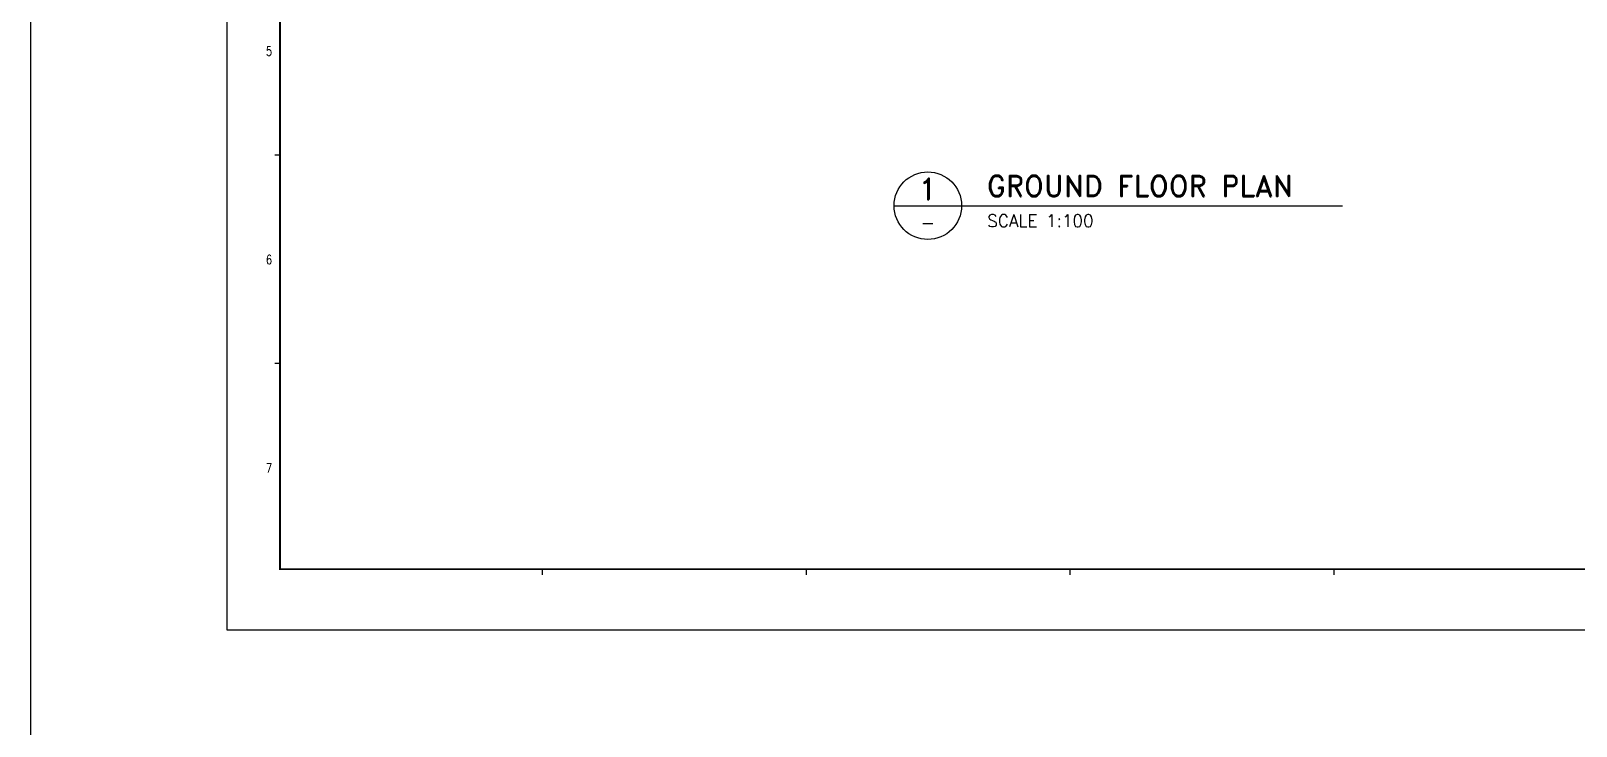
# Model space of a CAD drawing. Header units: millimetres. Extents: x -232466 to 860779, y -177975 to 311634.
# Drawn here: x 223055 to 281609, y -89878 to -63531 of the extents above; entities that cross this region are included whole.
import ezdxf
from ezdxf.enums import TextEntityAlignment as Align

# ---------------------------------------------------------------- set-up
doc = ezdxf.new("R2010")
doc.units = ezdxf.units.MM
doc.layers.add('TEXT1', color=7, linetype='Continuous')
doc.layers.add('TITLEBOX', color=7, linetype='Continuous')
doc.styles.add('ROMAND', font='romand')
doc.styles.add('RomanS', font='romans.shx')
doc.styles.add('TBOX', font='romans.shx')

msp = doc.modelspace()

# ---------------------------------------------------------------- linework, layer by layer
msp.add_lwpolyline([(223055.1, 311633.8), (860779.3, 311633.8), (860779.3, -177974.5), (223055.1, -177974.5)], close=True)
msp.add_lwpolyline([(255762.7, -70156), (272762.7, -70156)])
msp.add_circle((257042.7, -70156), 1280)
at = {"layer": 'TITLEBOX', "color": 4, "linetype": 'Continuous'}
for p, q in [((232492.8, -68240.1), (232292.8, -68240.1)), ((232492.8, -76140.1), (232292.8, -76140.1)), ((242442.8, -84140.2), (242442.8, -83940.2)), ((242442.8, -84140.2), (242442.8, -83940.2)), ((252442.8, -84140.2), (252442.8, -83940.2)), ((252442.8, -84140.2), (252442.8, -83940.2)), ((262442.8, -84140.2), (262442.8, -83940.2)), ((262442.8, -84140.2), (262442.8, -83940.2)), ((272442.8, -84140.2), (272442.8, -83940.2)), ((272442.8, -84140.2), (272442.8, -83940.2))]:
    msp.add_line(p, q, dxfattribs=at)
at = {"layer": 'TITLEBOX', "color": 7}
msp.add_lwpolyline([(230492.8, -26840.1), (314592.8, -26840.1), (314592.8, -86240.1), (230492.8, -86240.1)], close=True, dxfattribs=at)
at = {"layer": 'TITLEBOX', "color": 4, "const_width": 70}
msp.add_lwpolyline([(232492.8, -28840.1), (312518.8, -28840.1), (312518.8, -83931.5), (232492.8, -83931.5)], close=True, dxfattribs=at)

# ---------------------------------------------------------------- texts
at = {"layer": 'TEXT1', "color": 3, "style": 'ROMAND'}
for s, height, p in [('GROUND FLOOR PLAN', 800, (259282.7, -69806.1)), ('SCALE 1:100', 468, (259294.1, -70961.8))]:
    msp.add_text(s, height=height, dxfattribs=at).set_placement(p)
msp.add_text('1', height=800, dxfattribs=at).set_placement((257042.7, -69516), align=Align.MIDDLE_CENTER)
at = {"layer": 'TEXT1', "style": 'RomanS'}
msp.add_text('-', height=480, dxfattribs=at).set_placement((257042.7, -70796), align=Align.MIDDLE_CENTER)
at = {"layer": 'TITLEBOX', "color": 4, "linetype": 'Continuous', "style": 'TBOX', "width": 0.75}
for s, p in [('5', (231966.9, -64473.3)), ('6', (231966.9, -72373.3)), ('7', (231966.9, -80273.3))]:
    msp.add_text(s, height=350, dxfattribs=at).set_placement(p)

doc.saveas('drawing.dxf')
